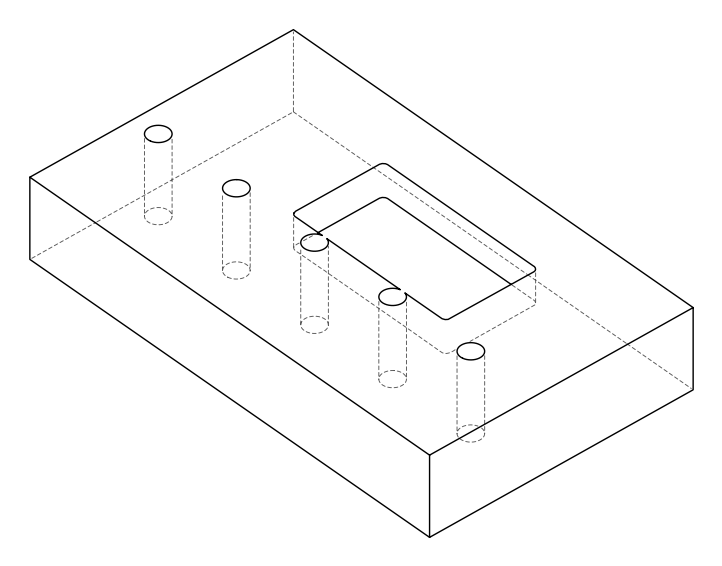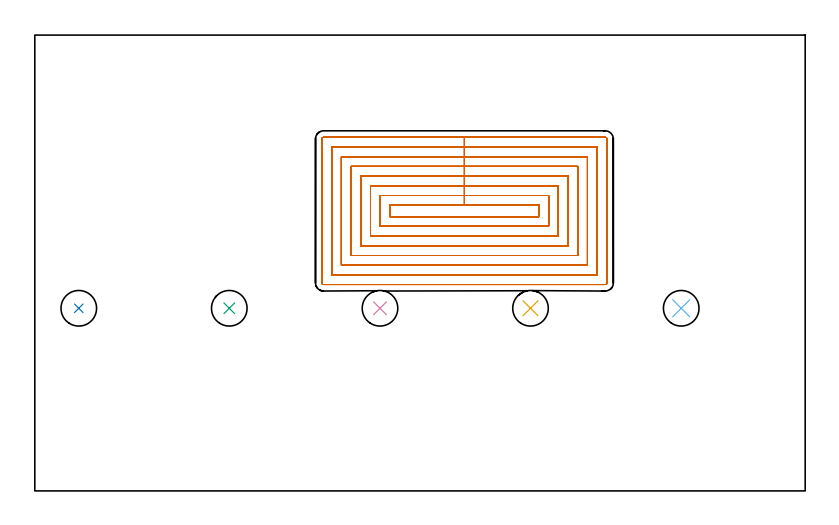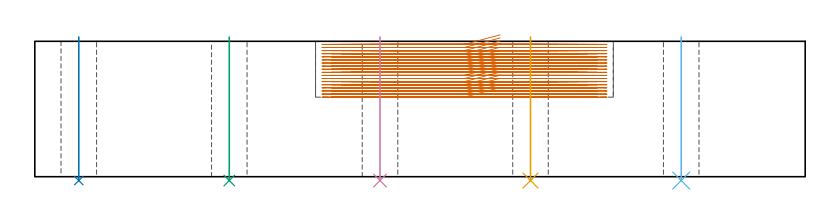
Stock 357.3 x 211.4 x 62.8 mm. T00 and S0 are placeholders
(PLAN: 6 operations, 1 tool changes, 82.9 min)
(1 MILL_RECTANGULAR_POCKET | POCKET_RECTANGULAR_STRAIGHT | NXT0201_008 | Follow Part, ap 1.5, ae 75% | 81.57 min | 265518 mm3)
(2 INDEXABLE_INSERT_DRILL_THROUGH_HOLE_FROM_SOLID | STEP1HOLE | NXT0302_004 | 0.27 min | 13411 mm3)
(3 INDEXABLE_INSERT_DRILL_THROUGH_HOLE_FROM_SOLID_1 | STEP1HOLE_1 | NXT0302_004 | 0.27 min | 13418 mm3)
(4 INDEXABLE_INSERT_DRILL_THROUGH_HOLE_FROM_SOLID_2 | STEP1HOLE_2 | NXT0302_004 | 0.27 min | 13351 mm3)
(5 INDEXABLE_INSERT_DRILL_THROUGH_HOLE_FROM_SOLID_3 | STEP1HOLE_3 | NXT0302_004 | 0.27 min | 13406 mm3)
(6 INDEXABLE_INSERT_DRILL_THROUGH_HOLE_FROM_SOLID_4 | STEP1HOLE_4 | NXT0302_004 | 0.27 min | 13368 mm3)
(TOOL NXT0201_008 | ENDMILL 6mm [2P460-0600-NA 1630] | D6 FL26 Z6)
(TOOL NXT0302_004 | Index. Insert Drill 16.5mm [880-D1650L20-05] | D16.5 PA176 FL83 Z2)
(OP 1 MILL_RECTANGULAR_POCKET)
G17 G21 G94 G90
T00 M6
G54
G17 G0 G90 X215.816 Y132.5 S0 M3
G43 Z72.8 H1
Z65.8
G94 G1 X199.25 Z61.361 F250.
X164.7 F500.
Y127.2
X227.885
X233.8
Y132.5
X199.25
Y137.
X160.2
Y122.7
X227.885
X238.3
Y137.
X199.25
Y141.5
X155.7
Y118.2
X227.885
X242.8
Y141.5
X199.25
Y146.
X151.2
Y113.7
X227.885
X247.3
Y146.
X199.25
Y150.5
X146.7
Y109.2
X227.885
X251.8
Y150.5
X199.25
Y155.
X142.2
Y104.7
X227.885
X256.3
Y155.
X199.25
Y159.5
X137.7
Y100.2
X227.885
X260.8
Y159.5
X199.25
Y164.
X133.9
G3 X133.2 Y163.3 R0.7
G1 Y96.4
G3 X133.9 Y95.7 R0.7
G1 X264.6
G3 X265.3 Y96.4 R0.7
G1 Y163.3
G3 X264.6 Y164. R0.7
G1 X199.25
X198.25
G0 X215.816 Y132.5 Z64.361
G1 X199.25 Z59.922 F250.
X164.7 F500.
Y127.2
X227.885
X233.8
Y132.5
X199.25
Y137.
X160.2
Y122.7
X227.885
X238.3
Y137.
X199.25
Y141.5
X155.7
Y118.2
X227.885
X242.8
Y141.5
X199.25
Y146.
X151.2
Y113.7
X227.885
X247.3
Y146.
X199.25
Y150.5
X146.7
Y109.2
X227.885
X251.8
Y150.5
X199.25
Y155.
X142.2
Y104.7
X227.885
X256.3
Y155.
X199.25
Y159.5
X137.7
Y100.2
X227.885
X260.8
Y159.5
X199.25
Y164.
X133.9
G3 X133.2 Y163.3 R0.7
G1 Y96.4
G3 X133.9 Y95.7 R0.7
G1 X264.6
G3 X265.3 Y96.4 R0.7
G1 Y163.3
G3 X264.6 Y164. R0.7
G1 X199.25
X198.25
G0 X215.816 Y132.5 Z62.922
G1 X199.25 Z58.483 F250.
X164.7 F500.
Y127.2
X227.885
X233.8
Y132.5
X199.25
Y137.
X160.2
Y122.7
X227.885
X238.3
Y137.
X199.25
Y141.5
X155.7
Y118.2
X227.885
X242.8
Y141.5
X199.25
Y146.
X151.2
Y113.7
X227.885
X247.3
Y146.
X199.25
Y150.5
X146.7
Y109.2
X227.885
X251.8
Y150.5
X199.25
Y155.
X142.2
Y104.7
X227.885
X256.3
Y155.
X199.25
Y159.5
X137.7
Y100.2
X227.885
X260.8
Y159.5
X199.25
Y164.
X133.9
G3 X133.2 Y163.3 R0.7
G1 Y96.4
G3 X133.9 Y95.7 R0.7
G1 X264.6
G3 X265.3 Y96.4 R0.7
G1 Y163.3
G3 X264.6 Y164. R0.7
G1 X199.25
X198.25
G0 X215.816 Y132.5 Z61.483
G1 X199.25 Z57.044 F250.
X164.7 F500.
Y127.2
X227.885
X233.8
Y132.5
X199.25
Y137.
X160.2
Y122.7
X227.885
X238.3
Y137.
X199.25
Y141.5
X155.7
Y118.2
X227.885
X242.8
Y141.5
X199.25
Y146.
X151.2
Y113.7
X227.885
X247.3
Y146.
X199.25
Y150.5
X146.7
Y109.2
X227.885
X251.8
Y150.5
X199.25
Y155.
X142.2
Y104.7
X227.885
X256.3
Y155.
X199.25
Y159.5
X137.7
Y100.2
X227.885
X260.8
Y159.5
X199.25
Y164.
X133.9
G3 X133.2 Y163.3 R0.7
G1 Y96.4
G3 X133.9 Y95.7 R0.7
G1 X264.6
G3 X265.3 Y96.4 R0.7
G1 Y163.3
G3 X264.6 Y164. R0.7
G1 X199.25
X198.25
G0 X215.816 Y132.5 Z60.044
G1 X199.25 Z55.605 F250.
X164.7 F500.
Y127.2
X227.885
X233.8
Y132.5
X199.25
Y137.
X160.2
Y122.7
X227.885
X238.3
Y137.
X199.25
Y141.5
X155.7
Y118.2
X227.885
X242.8
Y141.5
X199.25
Y146.
X151.2
Y113.7
X227.885
X247.3
Y146.
X199.25
Y150.5
X146.7
Y109.2
X227.885
X251.8
Y150.5
X199.25
Y155.
X142.2
Y104.7
X227.885
X256.3
Y155.
X199.25
Y159.5
X137.7
Y100.2
X227.885
X260.8
Y159.5
X199.25
Y164.
X133.9
G3 X133.2 Y163.3 R0.7
G1 Y96.4
G3 X133.9 Y95.7 R0.7
G1 X264.6
G3 X265.3 Y96.4 R0.7
G1 Y163.3
G3 X264.6 Y164. R0.7
G1 X199.25
X198.25
G0 X215.816 Y132.5 Z58.605
G1 X199.25 Z54.167 F250.
X164.7 F500.
Y127.2
X227.885
X233.8
Y132.5
X199.25
Y137.
X160.2
Y122.7
X227.885
X238.3
Y137.
X199.25
Y141.5
X155.7
Y118.2
X227.885
X242.8
Y141.5
X199.25
Y146.
X151.2
Y113.7
X227.885
X247.3
Y146.
X199.25
Y150.5
X146.7
Y109.2
X227.885
X251.8
Y150.5
X199.25
Y155.
X142.2
Y104.7
X227.885
X256.3
Y155.
X199.25
Y159.5
X137.7
Y100.2
X227.885
X260.8
Y159.5
X199.25
Y164.
X133.9
G3 X133.2 Y163.3 R0.7
G1 Y96.4
G3 X133.9 Y95.7 R0.7
G1 X264.6
G3 X265.3 Y96.4 R0.7
G1 Y163.3
G3 X264.6 Y164. R0.7
G1 X199.25
X198.25
G0 X215.816 Y132.5 Z57.167
G1 X199.25 Z52.728 F250.
X164.7 F500.
Y127.2
X227.885
X233.8
Y132.5
X199.25
Y137.
X160.2
Y122.7
X227.885
X238.3
Y137.
X199.25
Y141.5
X155.7
Y118.2
X227.885
X242.8
Y141.5
X199.25
Y146.
X151.2
Y113.7
X227.885
X247.3
Y146.
X199.25
Y150.5
X146.7
Y109.2
X227.885
X251.8
Y150.5
X199.25
Y155.
X142.2
Y104.7
X227.885
X256.3
Y155.
X199.25
Y159.5
X137.7
Y100.2
X227.885
X260.8
Y159.5
X199.25
Y164.
X133.9
G3 X133.2 Y163.3 R0.7
G1 Y96.4
G3 X133.9 Y95.7 R0.7
G1 X264.6
G3 X265.3 Y96.4 R0.7
G1 Y163.3
G3 X264.6 Y164. R0.7
G1 X199.25
X198.25
G0 X215.816 Y132.5 Z55.728
G1 X199.25 Z51.289 F250.
X164.7 F500.
Y127.2
X227.885
X233.8
Y132.5
X199.25
Y137.
X160.2
Y122.7
X227.885
X238.3
Y137.
X199.25
Y141.5
X155.7
Y118.2
X227.885
X242.8
Y141.5
X199.25
Y146.
X151.2
Y113.7
X227.885
X247.3
Y146.
X199.25
Y150.5
X146.7
Y109.2
X227.885
X251.8
Y150.5
X199.25
Y155.
X142.2
Y104.7
X227.885
X256.3
Y155.
X199.25
Y159.5
X137.7
Y100.2
X227.885
X260.8
Y159.5
X199.25
Y164.
X133.9
G3 X133.2 Y163.3 R0.7
G1 Y96.4
G3 X133.9 Y95.7 R0.7
G1 X264.6
G3 X265.3 Y96.4 R0.7
G1 Y163.3
G3 X264.6 Y164. R0.7
G1 X199.25
X198.25
G0 X215.816 Y132.5 Z54.289
G1 X199.25 Z49.85 F250.
X164.7 F500.
Y127.2
X227.885
X233.8
Y132.5
X199.25
Y137.
X160.2
Y122.7
X227.885
X238.3
Y137.
X199.25
Y141.5
X155.7
Y118.2
X227.885
X242.8
Y141.5
X199.25
Y146.
X151.2
Y113.7
X227.885
X247.3
Y146.
X199.25
Y150.5
X146.7
Y109.2
X227.885
X251.8
Y150.5
X199.25
Y155.
X142.2
Y104.7
X227.885
X256.3
Y155.
X199.25
Y159.5
X137.7
Y100.2
X227.885
X260.8
Y159.5
X199.25
Y164.
X133.9
G3 X133.2 Y163.3 R0.7
G1 Y96.4
G3 X133.9 Y95.7 R0.7
G1 X264.6
G3 X265.3 Y96.4 R0.7
G1 Y163.3
G3 X264.6 Y164. R0.7
G1 X199.25
X198.25
G0 X215.816 Y132.5 Z52.85
G1 X199.25 Z48.411 F250.
X164.7 F500.
Y127.2
X227.885
X233.8
Y132.5
X199.25
Y137.
X160.2
Y122.7
X227.885
X238.3
Y137.
X199.25
Y141.5
X155.7
Y118.2
X227.885
X242.8
Y141.5
X199.25
Y146.
X151.2
Y113.7
X227.885
X247.3
Y146.
X199.25
Y150.5
X146.7
Y109.2
X227.885
X251.8
Y150.5
X199.25
Y155.
X142.2
Y104.7
X227.885
X256.3
Y155.
X199.25
Y159.5
X137.7
Y100.2
X227.885
X260.8
Y159.5
X199.25
Y164.
X133.9
G3 X133.2 Y163.3 R0.7
G1 Y96.4
G3 X133.9 Y95.7 R0.7
G1 X264.6
G3 X265.3 Y96.4 R0.7
G1 Y163.3
G3 X264.6 Y164. R0.7
G1 X199.25
X198.25
G0 X215.816 Y132.5 Z51.411
G1 X199.25 Z46.972 F250.
X164.7 F500.
Y127.2
X227.885
X233.8
Y132.5
X199.25
Y137.
X160.2
Y122.7
X227.885
X238.3
Y137.
X199.25
Y141.5
X155.7
Y118.2
X227.885
X242.8
Y141.5
X199.25
Y146.
X151.2
Y113.7
X227.885
X247.3
Y146.
X199.25
Y150.5
X146.7
Y109.2
X227.885
X251.8
Y150.5
X199.25
Y155.
X142.2
Y104.7
X227.885
X256.3
Y155.
X199.25
Y159.5
X137.7
Y100.2
X227.885
X260.8
Y159.5
X199.25
Y164.
X133.9
G3 X133.2 Y163.3 R0.7
G1 Y96.4
G3 X133.9 Y95.7 R0.7
G1 X264.6
G3 X265.3 Y96.4 R0.7
G1 Y163.3
G3 X264.6 Y164. R0.7
G1 X199.25
X198.25
G0 X215.816 Y132.5 Z49.972
G1 X199.25 Z45.533 F250.
X164.7 F500.
Y127.2
X227.885
X233.8
Y132.5
X199.25
Y137.
X160.2
Y122.7
X227.885
X238.3
Y137.
X199.25
Y141.5
X155.7
Y118.2
X227.885
X242.8
Y141.5
X199.25
Y146.
X151.2
Y113.7
X227.885
X247.3
Y146.
X199.25
Y150.5
X146.7
Y109.2
X227.885
X251.8
Y150.5
X199.25
Y155.
X142.2
Y104.7
X227.885
X256.3
Y155.
X199.25
Y159.5
X137.7
Y100.2
X227.885
X260.8
Y159.5
X199.25
Y164.
X133.9
G3 X133.2 Y163.3 R0.7
G1 Y96.4
G3 X133.9 Y95.7 R0.7
G1 X264.6
G3 X265.3 Y96.4 R0.7
G1 Y163.3
G3 X264.6 Y164. R0.7
G1 X199.25
X198.25
G0 X215.816 Y132.5 Z48.533
G1 X199.25 Z44.094 F250.
X164.7 F500.
Y127.2
X227.885
X233.8
Y132.5
X199.25
Y137.
X160.2
Y122.7
X227.885
X238.3
Y137.
X199.25
Y141.5
X155.7
Y118.2
X227.885
X242.8
Y141.5
X199.25
Y146.
X151.2
Y113.7
X227.885
X247.3
Y146.
X199.25
Y150.5
X146.7
Y109.2
X227.885
X251.8
Y150.5
X199.25
Y155.
X142.2
Y104.7
X227.885
X256.3
Y155.
X199.25
Y159.5
X137.7
Y100.2
X227.885
X260.8
Y159.5
X199.25
Y164.
X133.9
G3 X133.2 Y163.3 R0.7
G1 Y96.4
G3 X133.9 Y95.7 R0.7
G1 X264.6
G3 X265.3 Y96.4 R0.7
G1 Y163.3
G3 X264.6 Y164. R0.7
G1 X199.25
X198.25
G0 X215.816 Y132.5 Z47.094
G1 X199.25 Z42.656 F250.
X164.7 F500.
Y127.2
X227.885
X233.8
Y132.5
X199.25
Y137.
X160.2
Y122.7
X227.885
X238.3
Y137.
X199.25
Y141.5
X155.7
Y118.2
X227.885
X242.8
Y141.5
X199.25
Y146.
X151.2
Y113.7
X227.885
X247.3
Y146.
X199.25
Y150.5
X146.7
Y109.2
X227.885
X251.8
Y150.5
X199.25
Y155.
X142.2
Y104.7
X227.885
X256.3
Y155.
X199.25
Y159.5
X137.7
Y100.2
X227.885
X260.8
Y159.5
X199.25
Y164.
X133.9
G3 X133.2 Y163.3 R0.7
G1 Y96.4
G3 X133.9 Y95.7 R0.7
G1 X264.6
G3 X265.3 Y96.4 R0.7
G1 Y163.3
G3 X264.6 Y164. R0.7
G1 X199.25
X198.25
G0 X215.816 Y132.5 Z45.656
G1 X199.25 Z41.217 F250.
X164.7 F500.
Y127.2
X227.885
X233.8
Y132.5
X199.25
Y137.
X160.2
Y122.7
X227.885
X238.3
Y137.
X199.25
Y141.5
X155.7
Y118.2
X227.885
X242.8
Y141.5
X199.25
Y146.
X151.2
Y113.7
X227.885
X247.3
Y146.
X199.25
Y150.5
X146.7
Y109.2
X227.885
X251.8
Y150.5
X199.25
Y155.
X142.2
Y104.7
X227.885
X256.3
Y155.
X199.25
Y159.5
X137.7
Y100.2
X227.885
X260.8
Y159.5
X199.25
Y164.
X133.9
G3 X133.2 Y163.3 R0.7
G1 Y96.4
G3 X133.9 Y95.7 R0.7
G1 X264.6
G3 X265.3 Y96.4 R0.7
G1 Y163.3
G3 X264.6 Y164. R0.7
G1 X199.25
X198.25
G0 X215.816 Y132.5 Z44.217
G1 X199.25 Z39.778 F250.
X164.7 F500.
Y127.2
X227.885
X233.8
Y132.5
X199.25
Y137.
X160.2
Y122.7
X227.885
X238.3
Y137.
X199.25
Y141.5
X155.7
Y118.2
X227.885
X242.8
Y141.5
X199.25
Y146.
X151.2
Y113.7
X227.885
X247.3
Y146.
X199.25
Y150.5
X146.7
Y109.2
X227.885
X251.8
Y150.5
X199.25
Y155.
X142.2
Y104.7
X227.885
X256.3
Y155.
X199.25
Y159.5
X137.7
Y100.2
X227.885
X260.8
Y159.5
X199.25
Y164.
X133.9
G3 X133.2 Y163.3 R0.7
G1 Y96.4
G3 X133.9 Y95.7 R0.7
G1 X264.6
G3 X265.3 Y96.4 R0.7
G1 Y163.3
G3 X264.6 Y164. R0.7
G1 X199.25
X198.25
G0 X215.816 Y132.5 Z42.778
G1 X199.25 Z38.339 F250.
X164.7 F500.
Y127.2
X227.885
X233.8
Y132.5
X199.25
Y137.
X160.2
Y122.7
X227.885
X238.3
Y137.
X199.25
Y141.5
X155.7
Y118.2
X227.885
X242.8
Y141.5
X199.25
Y146.
X151.2
Y113.7
X227.885
X247.3
Y146.
X199.25
Y150.5
X146.7
Y109.2
X227.885
X251.8
Y150.5
X199.25
Y155.
X142.2
Y104.7
X227.885
X256.3
Y155.
X199.25
Y159.5
X137.7
Y100.2
X227.885
X260.8
Y159.5
X199.25
Y164.
X133.9
G3 X133.2 Y163.3 R0.7
G1 Y96.4
G3 X133.9 Y95.7 R0.7
G1 X264.6
G3 X265.3 Y96.4 R0.7
G1 Y163.3
G3 X264.6 Y164. R0.7
G1 X199.25
X198.25
G0 X215.816 Y132.5 Z41.339
G1 X199.25 Z36.9 F250.
X164.7 F500.
Y127.2
X227.885
X233.8
Y132.5
X199.25
Y137.
X160.2
Y122.7
X227.885
X238.3
Y137.
X199.25
Y141.5
X155.7
Y118.2
X227.885
X242.8
Y141.5
X199.25
Y146.
X151.2
Y113.7
X227.885
X247.3
Y146.
X199.25
Y150.5
X146.7
Y109.2
X227.885
X251.8
Y150.5
X199.25
Y155.
X142.2
Y104.7
X227.885
X256.3
Y155.
X199.25
Y159.5
X137.7
Y100.2
X227.885
X260.8
Y159.5
X199.25
Y164.
X133.9
G3 X133.2 Y163.3 R0.7
G1 Y96.4
G3 X133.9 Y95.7 R0.7
G1 X264.6
G3 X265.3 Y96.4 R0.7
G1 Y163.3
G3 X264.6 Y164. R0.7
G1 X199.25
X198.25
G0 Z72.8
M5
M2
(OP 2 INDEXABLE_INSERT_DRILL_THROUGH_HOLE_FROM_SOLID)
G17 G21 G94 G90
T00 M6
G54
G17 G0 G90 X20.4 Y84.7 S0 M3
G43 Z72.8 H1
G94 G81 G98 Z-1.788 F250. R64.8
G80
M5
M2
(OP 3 INDEXABLE_INSERT_DRILL_THROUGH_HOLE_FROM_SOLID_1)
G17 G21 G94 G90
T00 M6
G54
G17 G0 G90 X90.2 Y84.7 S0 M3
G43 Z72.8 H1
G94 G81 G98 Z-1.788 F250. R64.8
G80
M5
M2
(OP 4 INDEXABLE_INSERT_DRILL_THROUGH_HOLE_FROM_SOLID_2)
G17 G21 G94 G90
T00 M6
G54
G17 G0 G90 X160.1 Y84.7 S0 M3
G43 Z72.8 H1
G94 G81 G98 Z-1.788 F250. R64.8
G80
M5
M2
(OP 5 INDEXABLE_INSERT_DRILL_THROUGH_HOLE_FROM_SOLID_3)
G17 G21 G94 G90
T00 M6
G54
G17 G0 G90 X229.9 Y84.7 S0 M3
G43 Z72.8 H1
G94 G81 G98 Z-1.788 F250. R64.8
G80
M5
M2
(OP 6 INDEXABLE_INSERT_DRILL_THROUGH_HOLE_FROM_SOLID_4)
G17 G21 G94 G90
T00 M6
G54
G17 G0 G90 X299.8 Y84.7 S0 M3
G43 Z72.8 H1
G94 G81 G98 Z-1.788 F250. R64.8
G80
M5
M2
